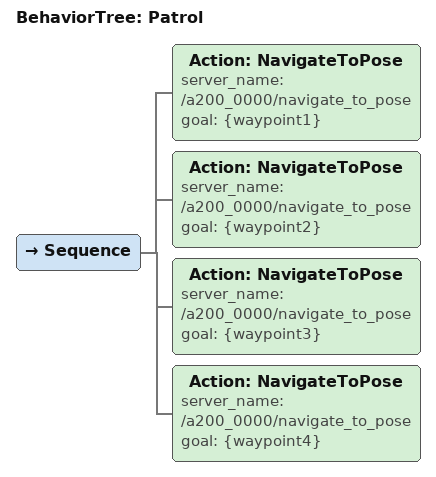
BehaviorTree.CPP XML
<?xml version="1.0" encoding="UTF-8"?>
<root BTCPP_format="4">
    <BehaviorTree ID="Patrol">
        <Sequence>
            <Action ID="NavigateToPose"
                    server_name="/a200_0000/navigate_to_pose"
                    goal="{waypoint1}"/>
            <Action ID="NavigateToPose"
                    server_name="/a200_0000/navigate_to_pose"
                    goal="{waypoint2}"/>
            <Action ID="NavigateToPose"
                    server_name="/a200_0000/navigate_to_pose"
                    goal="{waypoint3}"/>
            <Action ID="NavigateToPose"
                    server_name="/a200_0000/navigate_to_pose"
                    goal="{waypoint4}"/>
        </Sequence>
    </BehaviorTree>

</root>
